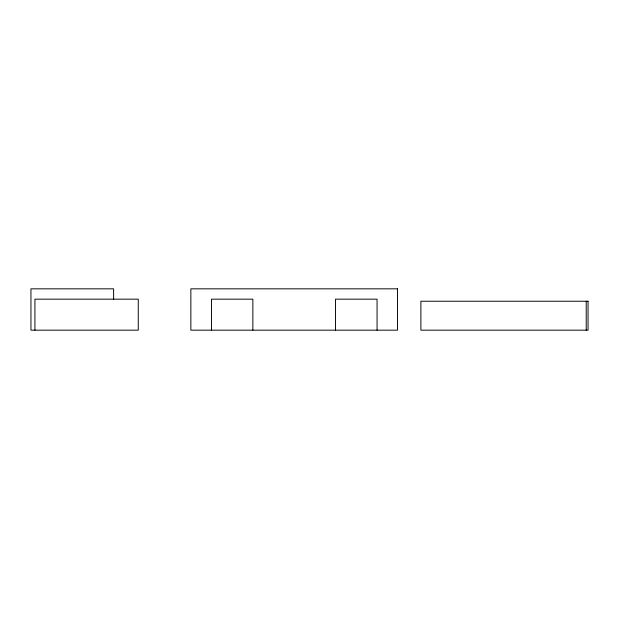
<?xml version="1.0" encoding="UTF-8"?>
<svg xmlns="http://www.w3.org/2000/svg" width="619" height="619" viewBox="0 0 619 619"><rect width="100%" height="100%" fill="white"/><g stroke="black" fill="none" stroke-linecap="round" stroke-linejoin="round"><path stroke-width="0.93" d="M586.224 301.236L586.224 330.167M377.056 330.167L377.056 299.163L335.529 299.163L335.529 330.167M252.862 330.167L252.862 299.163L211.528 299.163L211.528 330.167M113.617 299.41L113.617 288.833L30.95 288.833L30.95 330.167L138.261 330.167L138.261 299.163L34.927 299.163L34.927 330.167M397.53 288.833L190.861 288.833L190.861 330.167L397.53 330.167L397.53 288.833M588.05 301.236L420.889 301.236L420.889 330.167L588.05 330.167L588.05 301.236"/></g></svg>
